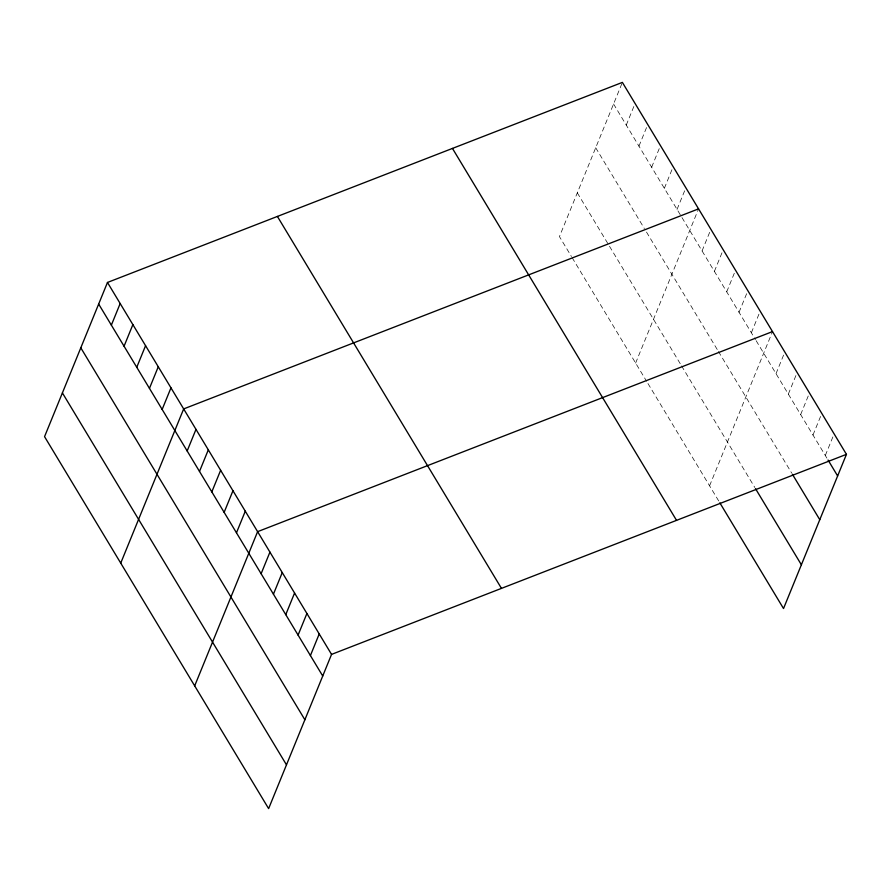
<?xml version="1.0" encoding="UTF-8"?>
<svg xmlns="http://www.w3.org/2000/svg" width="891" height="891" viewBox="0 0 891 891"><rect width="100%" height="100%" fill="white"/><g stroke="black" fill="none" stroke-linecap="round" stroke-linejoin="round"><path stroke-width="0.67" stroke-dasharray="4.46 3.34" d="M621.862 83.665L559.448 236.605L571.443 256.508M626.262 125.085L635.071 103.479M638.958 146.157L647.768 124.551M651.655 167.23L660.465 145.623M664.352 188.313L673.173 166.706M677.049 209.385L685.87 187.778M635.628 363.06L698.566 208.862M702.063 250.917L710.884 229.31M714.393 271.376L723.214 249.77M726.722 291.836L735.532 270.229M739.04 312.296L747.861 290.689M751.369 332.744L760.179 311.137M709.581 485.807L772.508 331.597M776.016 373.663L784.826 352.056M788.335 394.123L797.155 372.516M800.664 414.571L809.473 392.964M812.982 435.031L821.803 413.424M825.311 455.49L834.121 433.884M613.565 104.002L681.281 216.413M681.983 217.582L755.468 339.571M756.158 340.707L827.36 458.898M595.7 147.761L644.382 228.553M646.498 232.072L717.756 350.363M718.447 351.5L791.709 473.11M577.301 192.846L680.88 364.764M681.559 365.9L754.822 487.5M572.145 257.677L646.588 381.248M647.957 383.52L719.16 501.711"/><path stroke-width="1.34" d="M107.477 282.458L44.55 436.657L268.625 808.605L331.552 654.395L846.45 454.343L622.375 82.395L107.477 282.458L331.552 654.395M111.364 325.137L120.174 303.53M124.061 346.22L132.87 324.614M136.757 367.292L145.567 345.686M149.454 388.376L158.264 366.769M162.151 409.448L170.972 387.841M120.731 563.123L183.669 408.913L698.566 208.862M187.166 450.98L195.987 429.373M199.495 471.439L208.316 449.832M211.813 491.899L220.634 470.292M224.142 512.347L232.963 490.741M236.471 532.807L245.281 511.2M194.684 685.858L257.61 531.66L772.508 331.597M261.119 573.726L269.928 552.119M273.437 594.174L282.258 572.568M285.766 614.634L294.576 593.027M298.084 635.094L306.905 613.487M310.413 655.553L319.223 633.947M846.45 454.343L783.523 608.542L719.85 502.847M828.051 460.034L837.629 475.95M792.389 474.246L819.776 519.698M755.501 488.647L801.377 564.783M452.461 148.418L676.536 520.355M277.402 216.435L501.466 588.383M98.667 304.065L322.731 676.002M80.803 347.824L304.878 719.761M62.403 392.909L286.479 764.846"/></g></svg>
